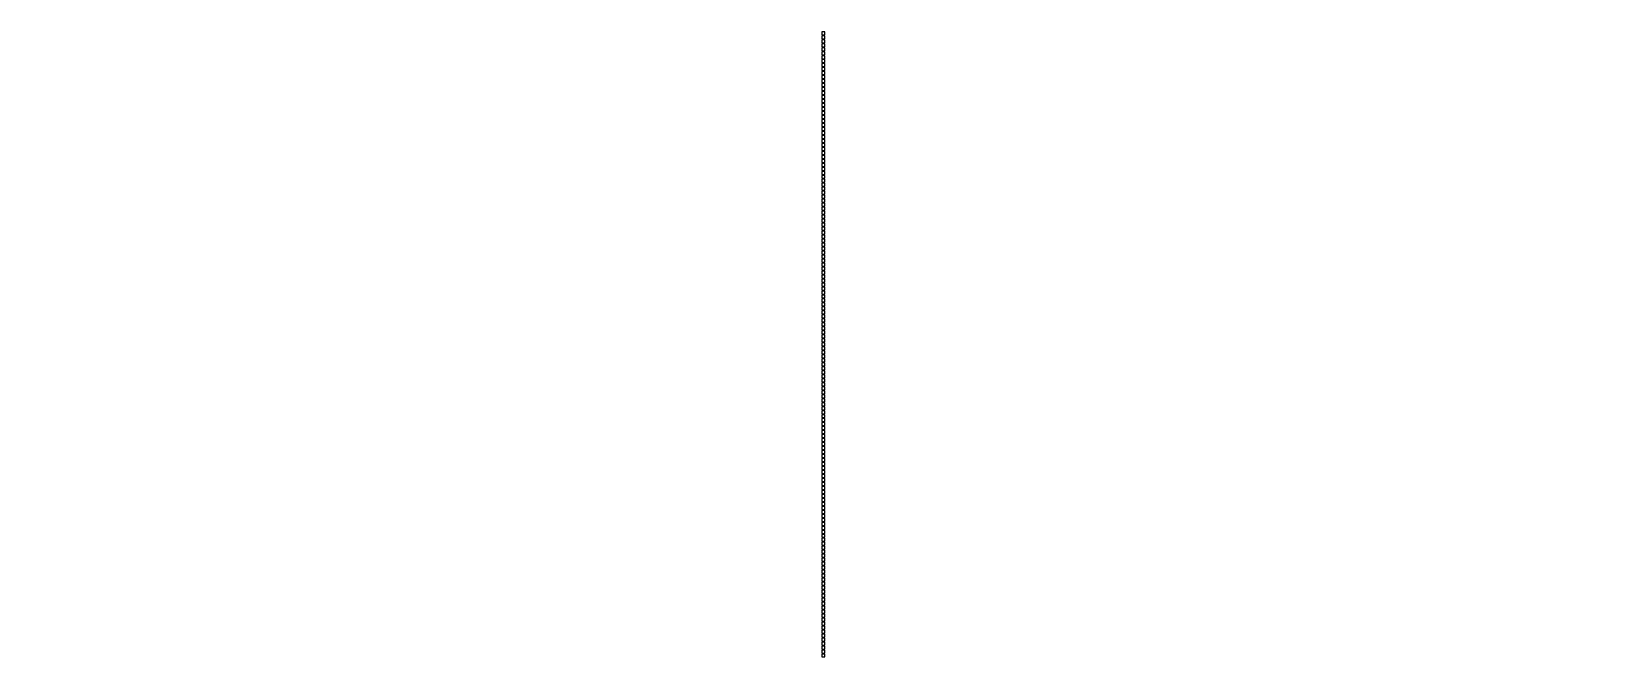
# Model space of a CAD drawing. Header units: inches. Extents: x 734146 to 834146, y 204695 to 304695.
# Drawn here: x 794793 to 796373, y 236583 to 237211 of the extents above; entities that cross this region are included whole.
import ezdxf

# ---------------------------------------------------------------- set-up
doc = ezdxf.new("R2010")
doc.units = ezdxf.units.IN
doc.header["$MEASUREMENT"] = 0

# ---------------------------------------------------------------- blocks, each defined once
blk = doc.blocks.new('*U43')
for points in [[(301.1, 209.3), (298.1, 209.3), (298.1, 212.3), (301.1, 212.3)], [(301.1, 205.3), (298.1, 205.3), (298.1, 208.3), (301.1, 208.3)], [(301.1, 201.3), (298.1, 201.3), (298.1, 204.3), (301.1, 204.3)], [(301.1, 197.3), (298.1, 197.3), (298.1, 200.3), (301.1, 200.3)], [(301.1, 193.3), (298.1, 193.3), (298.1, 196.3), (301.1, 196.3)], [(301.1, 189.3), (298.1, 189.3), (298.1, 192.3), (301.1, 192.3)], [(301.1, 185.3), (298.1, 185.3), (298.1, 188.3), (301.1, 188.3)], [(301.1, 181.3), (298.1, 181.3), (298.1, 184.3), (301.1, 184.3)], [(301.1, 177.3), (298.1, 177.3), (298.1, 180.3), (301.1, 180.3)], [(301.1, 173.3), (298.1, 173.3), (298.1, 176.3), (301.1, 176.3)], [(301.1, 169.3), (298.1, 169.3), (298.1, 172.3), (301.1, 172.3)], [(301.1, 165.3), (298.1, 165.3), (298.1, 168.3), (301.1, 168.3)], [(301.1, 161.3), (298.1, 161.3), (298.1, 164.3), (301.1, 164.3)], [(301.1, 157.3), (298.1, 157.3), (298.1, 160.3), (301.1, 160.3)], [(301.1, 153.3), (298.1, 153.3), (298.1, 156.3), (301.1, 156.3)], [(301.1, 149.3), (298.1, 149.3), (298.1, 152.3), (301.1, 152.3)], [(301.1, 145.3), (298.1, 145.3), (298.1, 148.3), (301.1, 148.3)], [(301.1, 141.3), (298.1, 141.3), (298.1, 144.3), (301.1, 144.3)], [(301.1, 137.3), (298.1, 137.3), (298.1, 140.3), (301.1, 140.3)], [(301.1, 133.3), (298.1, 133.3), (298.1, 136.3), (301.1, 136.3)], [(301.1, 129.3), (298.1, 129.3), (298.1, 132.3), (301.1, 132.3)], [(301.1, 125.3), (298.1, 125.3), (298.1, 128.3), (301.1, 128.3)], [(301.1, 121.3), (298.1, 121.3), (298.1, 124.3), (301.1, 124.3)], [(301.1, 117.3), (298.1, 117.3), (298.1, 120.3), (301.1, 120.3)], [(301.1, 113.3), (298.1, 113.3), (298.1, 116.3), (301.1, 116.3)], [(301.1, 109.3), (298.1, 109.3), (298.1, 112.3), (301.1, 112.3)], [(301.1, 105.3), (298.1, 105.3), (298.1, 108.3), (301.1, 108.3)], [(301.1, 101.3), (298.1, 101.3), (298.1, 104.3), (301.1, 104.3)], [(301.1, 97.3), (298.1, 97.3), (298.1, 100.3), (301.1, 100.3)], [(301.1, 93.3), (298.1, 93.3), (298.1, 96.3), (301.1, 96.3)], [(301.1, 89.3), (298.1, 89.3), (298.1, 92.3), (301.1, 92.3)], [(301.1, 85.3), (298.1, 85.3), (298.1, 88.3), (301.1, 88.3)], [(301.1, 81.3), (298.1, 81.3), (298.1, 84.3), (301.1, 84.3)], [(301.1, 77.3), (298.1, 77.3), (298.1, 80.3), (301.1, 80.3)], [(301.1, 73.3), (298.1, 73.3), (298.1, 76.3), (301.1, 76.3)], [(301.1, 69.3), (298.1, 69.3), (298.1, 72.3), (301.1, 72.3)], [(301.1, 65.3), (298.1, 65.3), (298.1, 68.3), (301.1, 68.3)], [(301.1, 61.3), (298.1, 61.3), (298.1, 64.3), (301.1, 64.3)], [(301.1, 57.3), (298.1, 57.3), (298.1, 60.3), (301.1, 60.3)], [(301.1, 53.3), (298.1, 53.3), (298.1, 56.3), (301.1, 56.3)], [(301.1, 49.3), (298.1, 49.3), (298.1, 52.3), (301.1, 52.3)], [(301.1, 45.3), (298.1, 45.3), (298.1, 48.3), (301.1, 48.3)], [(301.1, 41.3), (298.1, 41.3), (298.1, 44.3), (301.1, 44.3)], [(301.1, 37.3), (298.1, 37.3), (298.1, 40.3), (301.1, 40.3)], [(301.1, 33.3), (298.1, 33.3), (298.1, 36.3), (301.1, 36.3)], [(301.1, 29.3), (298.1, 29.3), (298.1, 32.3), (301.1, 32.3)], [(301.1, 25.3), (298.1, 25.3), (298.1, 28.3), (301.1, 28.3)], [(301.1, 21.3), (298.1, 21.3), (298.1, 24.3), (301.1, 24.3)], [(301.1, 17.3), (298.1, 17.3), (298.1, 20.3), (301.1, 20.3)], [(301.1, 13.3), (298.1, 13.3), (298.1, 16.3), (301.1, 16.3)], [(301.1, 9.3), (298.1, 9.3), (298.1, 12.3), (301.1, 12.3)], [(301.1, 5.3), (298.1, 5.3), (298.1, 8.3), (301.1, 8.3)], [(301.1, 1.3), (298.1, 1.3), (298.1, 4.3), (301.1, 4.3)], [(301.1, -2.7), (298.1, -2.7), (298.1, 0.3), (301.1, 0.3)], [(301.1, -6.7), (298.1, -6.7), (298.1, -3.7), (301.1, -3.7)], [(301.1, -10.7), (298.1, -10.7), (298.1, -7.7), (301.1, -7.7)], [(301.1, -14.7), (298.1, -14.7), (298.1, -11.7), (301.1, -11.7)], [(301.1, -18.7), (298.1, -18.7), (298.1, -15.7), (301.1, -15.7)], [(301.1, -22.7), (298.1, -22.7), (298.1, -19.7), (301.1, -19.7)], [(301.1, -26.7), (298.1, -26.7), (298.1, -23.7), (301.1, -23.7)], [(301.1, -30.7), (298.1, -30.7), (298.1, -27.7), (301.1, -27.7)], [(301.1, -34.7), (298.1, -34.7), (298.1, -31.7), (301.1, -31.7)], [(301.1, -38.7), (298.1, -38.7), (298.1, -35.7), (301.1, -35.7)], [(301.1, -42.7), (298.1, -42.7), (298.1, -39.7), (301.1, -39.7)], [(301.1, -46.7), (298.1, -46.7), (298.1, -43.7), (301.1, -43.7)], [(301.1, -50.7), (298.1, -50.7), (298.1, -47.7), (301.1, -47.7)], [(301.1, -54.7), (298.1, -54.7), (298.1, -51.7), (301.1, -51.7)], [(301.1, -58.7), (298.1, -58.7), (298.1, -55.7), (301.1, -55.7)], [(301.1, -62.7), (298.1, -62.7), (298.1, -59.7), (301.1, -59.7)], [(301.1, -66.7), (298.1, -66.7), (298.1, -63.7), (301.1, -63.7)], [(301.1, -70.7), (298.1, -70.7), (298.1, -67.7), (301.1, -67.7)], [(301.1, -74.7), (298.1, -74.7), (298.1, -71.7), (301.1, -71.7)], [(301.1, -78.7), (298.1, -78.7), (298.1, -75.7), (301.1, -75.7)], [(301.1, -82.7), (298.1, -82.7), (298.1, -79.7), (301.1, -79.7)], [(301.1, -86.7), (298.1, -86.7), (298.1, -83.7), (301.1, -83.7)], [(301.1, -90.7), (298.1, -90.7), (298.1, -87.7), (301.1, -87.7)], [(301.1, -94.7), (298.1, -94.7), (298.1, -91.7), (301.1, -91.7)], [(301.1, -98.7), (298.1, -98.7), (298.1, -95.7), (301.1, -95.7)], [(301.1, -102.7), (298.1, -102.7), (298.1, -99.7), (301.1, -99.7)], [(301.1, -106.7), (298.1, -106.7), (298.1, -103.7), (301.1, -103.7)], [(301.1, -110.7), (298.1, -110.7), (298.1, -107.7), (301.1, -107.7)], [(301.1, -114.7), (298.1, -114.7), (298.1, -111.7), (301.1, -111.7)], [(301.1, -118.7), (298.1, -118.7), (298.1, -115.7), (301.1, -115.7)], [(301.1, -122.7), (298.1, -122.7), (298.1, -119.7), (301.1, -119.7)], [(301.1, -126.7), (298.1, -126.7), (298.1, -123.7), (301.1, -123.7)], [(301.1, -130.7), (298.1, -130.7), (298.1, -127.7), (301.1, -127.7)], [(301.1, -134.7), (298.1, -134.7), (298.1, -131.7), (301.1, -131.7)], [(301.1, -138.7), (298.1, -138.7), (298.1, -135.7), (301.1, -135.7)], [(301.1, -142.7), (298.1, -142.7), (298.1, -139.7), (301.1, -139.7)], [(301.1, -146.7), (298.1, -146.7), (298.1, -143.7), (301.1, -143.7)], [(301.1, -150.7), (298.1, -150.7), (298.1, -147.7), (301.1, -147.7)], [(301.1, -154.7), (298.1, -154.7), (298.1, -151.7), (301.1, -151.7)], [(301.1, -158.7), (298.1, -158.7), (298.1, -155.7), (301.1, -155.7)], [(301.1, -162.7), (298.1, -162.7), (298.1, -159.7), (301.1, -159.7)], [(301.1, -166.7), (298.1, -166.7), (298.1, -163.7), (301.1, -163.7)], [(301.1, -170.7), (298.1, -170.7), (298.1, -167.7), (301.1, -167.7)], [(301.1, -174.7), (298.1, -174.7), (298.1, -171.7), (301.1, -171.7)], [(301.1, -178.7), (298.1, -178.7), (298.1, -175.7), (301.1, -175.7)], [(301.1, -182.7), (298.1, -182.7), (298.1, -179.7), (301.1, -179.7)], [(301.1, -186.7), (298.1, -186.7), (298.1, -183.7), (301.1, -183.7)], [(301.1, -190.7), (298.1, -190.7), (298.1, -187.7), (301.1, -187.7)], [(301.1, -194.7), (298.1, -194.7), (298.1, -191.7), (301.1, -191.7)], [(301.1, -198.7), (298.1, -198.7), (298.1, -195.7), (301.1, -195.7)], [(301.1, -202.7), (298.1, -202.7), (298.1, -199.7), (301.1, -199.7)], [(301.1, -206.7), (298.1, -206.7), (298.1, -203.7), (301.1, -203.7)], [(301.1, -210.7), (298.1, -210.7), (298.1, -207.7), (301.1, -207.7)], [(301.1, -214.7), (298.1, -214.7), (298.1, -211.7), (301.1, -211.7)], [(301.1, -218.7), (298.1, -218.7), (298.1, -215.7), (301.1, -215.7)], [(301.1, -222.7), (298.1, -222.7), (298.1, -219.7), (301.1, -219.7)], [(301.1, -226.7), (298.1, -226.7), (298.1, -223.7), (301.1, -223.7)], [(301.1, -230.7), (298.1, -230.7), (298.1, -227.7), (301.1, -227.7)], [(301.1, -234.7), (298.1, -234.7), (298.1, -231.7), (301.1, -231.7)], [(301.1, -238.7), (298.1, -238.7), (298.1, -235.7), (301.1, -235.7)], [(301.1, -242.7), (298.1, -242.7), (298.1, -239.7), (301.1, -239.7)], [(301.1, -246.7), (298.1, -246.7), (298.1, -243.7), (301.1, -243.7)], [(301.1, -250.7), (298.1, -250.7), (298.1, -247.7), (301.1, -247.7)], [(301.1, -254.7), (298.1, -254.7), (298.1, -251.7), (301.1, -251.7)], [(301.1, -258.7), (298.1, -258.7), (298.1, -255.7), (301.1, -255.7)], [(301.1, -262.7), (298.1, -262.7), (298.1, -259.7), (301.1, -259.7)], [(301.1, -266.7), (298.1, -266.7), (298.1, -263.7), (301.1, -263.7)], [(301.1, -270.7), (298.1, -270.7), (298.1, -267.7), (301.1, -267.7)], [(301.1, -274.7), (298.1, -274.7), (298.1, -271.7), (301.1, -271.7)], [(301.1, -278.7), (298.1, -278.7), (298.1, -275.7), (301.1, -275.7)], [(301.1, -282.7), (298.1, -282.7), (298.1, -279.7), (301.1, -279.7)], [(301.1, -286.7), (298.1, -286.7), (298.1, -283.7), (301.1, -283.7)], [(301.1, -290.7), (298.1, -290.7), (298.1, -287.7), (301.1, -287.7)], [(301.1, -294.7), (298.1, -294.7), (298.1, -291.7), (301.1, -291.7)], [(301.1, -298.7), (298.1, -298.7), (298.1, -295.7), (301.1, -295.7)], [(301.1, -302.7), (298.1, -302.7), (298.1, -299.7), (301.1, -299.7)], [(301.1, -306.7), (298.1, -306.7), (298.1, -303.7), (301.1, -303.7)], [(301.1, -310.7), (298.1, -310.7), (298.1, -307.7), (301.1, -307.7)], [(301.1, -314.7), (298.1, -314.7), (298.1, -311.7), (301.1, -311.7)], [(301.1, -318.7), (298.1, -318.7), (298.1, -315.7), (301.1, -315.7)], [(301.1, -322.7), (298.1, -322.7), (298.1, -319.7), (301.1, -319.7)], [(301.1, -326.7), (298.1, -326.7), (298.1, -323.7), (301.1, -323.7)], [(301.1, -330.7), (298.1, -330.7), (298.1, -327.7), (301.1, -327.7)], [(301.1, -334.7), (298.1, -334.7), (298.1, -331.7), (301.1, -331.7)], [(301.1, -338.7), (298.1, -338.7), (298.1, -335.7), (301.1, -335.7)], [(301.1, -342.7), (298.1, -342.7), (298.1, -339.7), (301.1, -339.7)], [(301.1, -346.7), (298.1, -346.7), (298.1, -343.7), (301.1, -343.7)], [(301.1, -350.7), (298.1, -350.7), (298.1, -347.7), (301.1, -347.7)], [(301.1, -354.7), (298.1, -354.7), (298.1, -351.7), (301.1, -351.7)], [(301.1, -358.7), (298.1, -358.7), (298.1, -355.7), (301.1, -355.7)], [(301.1, -362.7), (298.1, -362.7), (298.1, -359.7), (301.1, -359.7)], [(301.1, -366.7), (298.1, -366.7), (298.1, -363.7), (301.1, -363.7)], [(301.1, -370.7), (298.1, -370.7), (298.1, -367.7), (301.1, -367.7)], [(301.1, -374.7), (298.1, -374.7), (298.1, -371.7), (301.1, -371.7)], [(301.1, -378.7), (298.1, -378.7), (298.1, -375.7), (301.1, -375.7)], [(301.1, -382.7), (298.1, -382.7), (298.1, -379.7), (301.1, -379.7)], [(301.1, -386.7), (298.1, -386.7), (298.1, -383.7), (301.1, -383.7)], [(301.1, -390.7), (298.1, -390.7), (298.1, -387.7), (301.1, -387.7)], [(301.1, -394.7), (298.1, -394.7), (298.1, -391.7), (301.1, -391.7)], [(301.1, -398.7), (298.1, -398.7), (298.1, -395.7), (301.1, -395.7)], [(301.1, -402.7), (298.1, -402.7), (298.1, -399.7), (301.1, -399.7)], [(301.1, -406.7), (298.1, -406.7), (298.1, -403.7), (301.1, -403.7)], [(301.1, -410.7), (298.1, -410.7), (298.1, -407.7), (301.1, -407.7)], [(301.1, -414.7), (298.1, -414.7), (298.1, -411.7), (301.1, -411.7)]]:
    blk.add_lwpolyline(points, close=True)
blk = doc.blocks.new('*U45')
at = {"color": 0, "linetype": 'ByBlock', "lineweight": -2, "transparency": 16777216}
blk.add_blockref('*U43', (36000, 0), dxfattribs=at)

msp = doc.modelspace()

# ---------------------------------------------------------------- linework, layer by layer
msp.add_circle((784146.5, 254695.1), 50000)

# ---------------------------------------------------------------- block references
at = {"xscale": -1, "rotation": 180}
msp.add_blockref('*U45', (759287.3, 236795.9), dxfattribs=at)

doc.saveas('drawing.dxf')
